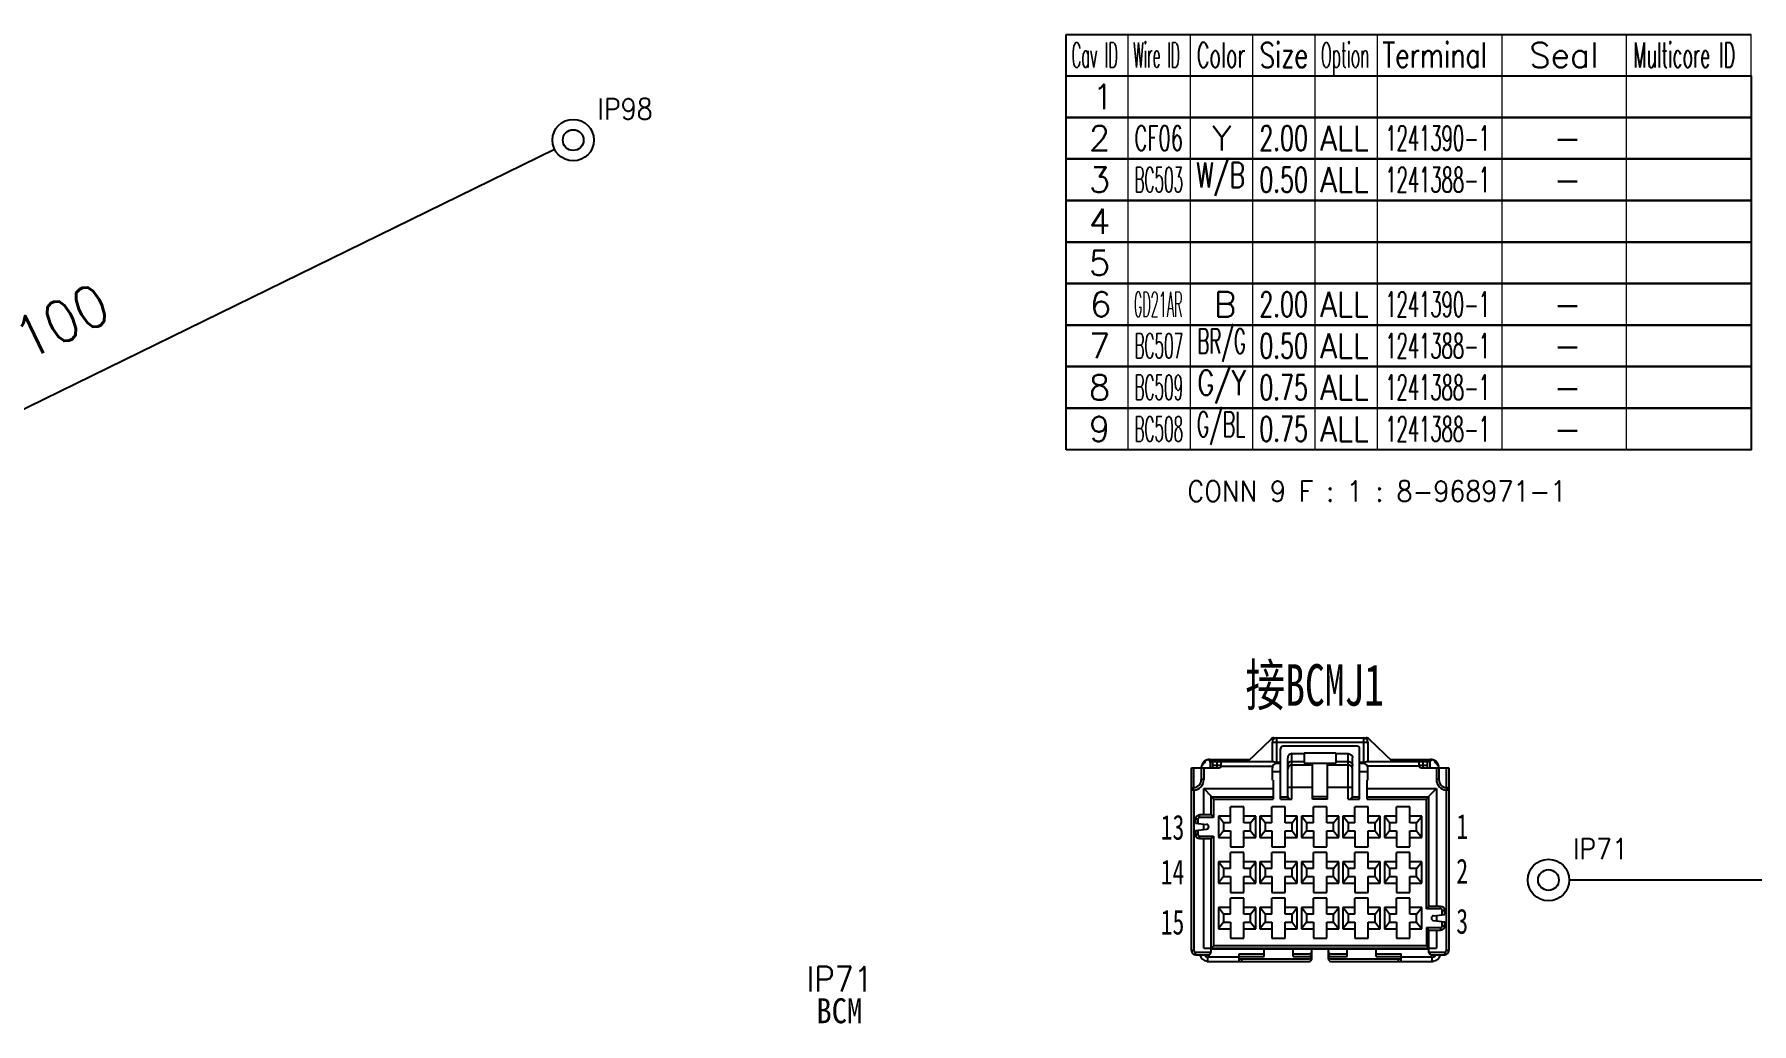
# Model space of a CAD drawing. Header units: inches. Extents: x 47316 to 59086, y 3141 to 11743.
# Drawn here: x 51685.7 to 51892.4, y 8736.6 to 8855.7 of the extents above; entities that cross this region are included whole.
import ezdxf

# ---------------------------------------------------------------- set-up
doc = ezdxf.new("R2010")
doc.units = ezdxf.units.IN
doc.header["$MEASUREMENT"] = 0
doc.layers.add('___SHELL', color=7, linetype='Continuous')
doc.styles.add('MtX_FangSong_GB2312', font='')
doc.styles.get("Standard").update_dxf_attribs({"font": ''})
doc.styles.get('MtX_FangSong_GB2312').set_extended_font_data('FangSong_GB2312')
doc.styles.get('Standard').set_extended_font_data('SimSun')
doc.linetypes.add('_VH_OTCON', pattern='A,0.0001,[7,VeSys.shx,S=0.1,R=0,X=0,Y=0],-0.4,[7,VeSys.shx,S=0.1,R=0,X=0,Y=0],-0.4,["X",Standard,S=1,R=0,X=-0.5,Y=-0.5],-0.0001,[7,VeSys.shx,S=0.1,R=0,X=0,Y=0],-0.4', length=1.2002)

msp = doc.modelspace()

# ---------------------------------------------------------------- linework, layer by layer
at = {"color": 0, "linetype": 'Continuous', "lineweight": -2}
for p, q in [((51809.88, 8855.74), (51892.38, 8855.74)), ((51809.88, 8850.74), (51809.88, 8855.74)), ((51809.88, 8850.74), (51892.38, 8850.74))]:
    msp.add_line(p, q, dxfattribs=at)
at = {"color": 7, "linetype": 'Continuous', "lineweight": 15}
for p, q in [((51817.38, 8850.74), (51817.38, 8855.74)), ((51824.88, 8850.74), (51824.88, 8855.74)), ((51832.38, 8850.74), (51832.38, 8855.74)), ((51839.88, 8850.74), (51839.88, 8855.74)), ((51847.38, 8850.74), (51847.38, 8855.74)), ((51862.38, 8850.74), (51862.38, 8855.74)), ((51877.38, 8850.74), (51877.38, 8855.74)), ((51892.38, 8850.74), (51892.38, 8855.74))]:
    msp.add_line(p, q, dxfattribs=at)
at = {"color": 102, "linetype": 'Continuous', "lineweight": 15}
for p, q in [((51817.38, 8845.74), (51817.38, 8850.74)), ((51824.88, 8845.74), (51824.88, 8850.74)), ((51832.38, 8845.74), (51832.38, 8850.74)), ((51839.88, 8845.74), (51839.88, 8850.74)), ((51847.38, 8845.74), (51847.38, 8850.74)), ((51862.38, 8845.74), (51862.38, 8850.74)), ((51877.38, 8845.74), (51877.38, 8850.74)), ((51817.38, 8840.74), (51817.38, 8845.74)), ((51824.88, 8840.74), (51824.88, 8845.74)), ((51832.38, 8840.74), (51832.38, 8845.74)), ((51839.88, 8840.74), (51839.88, 8845.74)), ((51847.38, 8840.74), (51847.38, 8845.74)), ((51862.38, 8840.74), (51862.38, 8845.74)), ((51877.38, 8840.74), (51877.38, 8845.74)), ((51817.38, 8835.74), (51817.38, 8840.74)), ((51824.88, 8835.74), (51824.88, 8840.74)), ((51832.38, 8835.74), (51832.38, 8840.74)), ((51839.88, 8835.74), (51839.88, 8840.74)), ((51847.38, 8835.74), (51847.38, 8840.74)), ((51862.38, 8835.74), (51862.38, 8840.74)), ((51877.38, 8835.74), (51877.38, 8840.74)), ((51817.38, 8830.74), (51817.38, 8835.74)), ((51824.88, 8830.74), (51824.88, 8835.74)), ((51832.38, 8830.74), (51832.38, 8835.74)), ((51839.88, 8830.74), (51839.88, 8835.74)), ((51847.38, 8830.74), (51847.38, 8835.74)), ((51862.38, 8830.74), (51862.38, 8835.74)), ((51877.38, 8830.74), (51877.38, 8835.74)), ((51817.38, 8825.74), (51817.38, 8830.74)), ((51824.88, 8825.74), (51824.88, 8830.74)), ((51832.38, 8825.74), (51832.38, 8830.74)), ((51839.88, 8825.74), (51839.88, 8830.74)), ((51847.38, 8825.74), (51847.38, 8830.74)), ((51862.38, 8825.74), (51862.38, 8830.74)), ((51877.38, 8825.74), (51877.38, 8830.74)), ((51817.38, 8820.74), (51817.38, 8825.74)), ((51824.88, 8820.74), (51824.88, 8825.74)), ((51832.38, 8820.74), (51832.38, 8825.74)), ((51839.88, 8820.74), (51839.88, 8825.74)), ((51847.38, 8820.74), (51847.38, 8825.74)), ((51862.38, 8820.74), (51862.38, 8825.74)), ((51877.38, 8820.74), (51877.38, 8825.74)), ((51817.38, 8815.74), (51817.38, 8820.74)), ((51824.88, 8815.74), (51824.88, 8820.74)), ((51832.38, 8815.74), (51832.38, 8820.74)), ((51839.88, 8815.74), (51839.88, 8820.74)), ((51847.38, 8815.74), (51847.38, 8820.74)), ((51862.38, 8815.74), (51862.38, 8820.74)), ((51877.38, 8815.74), (51877.38, 8820.74)), ((51817.38, 8810.74), (51817.38, 8815.74)), ((51824.88, 8810.74), (51824.88, 8815.74)), ((51832.38, 8810.74), (51832.38, 8815.74)), ((51839.88, 8810.74), (51839.88, 8815.74)), ((51847.38, 8810.74), (51847.38, 8815.74)), ((51862.38, 8810.74), (51862.38, 8815.74)), ((51877.38, 8810.74), (51877.38, 8815.74)), ((51817.38, 8805.74), (51817.38, 8810.74)), ((51824.88, 8805.74), (51824.88, 8810.74)), ((51832.38, 8805.74), (51832.38, 8810.74)), ((51839.88, 8805.74), (51839.88, 8810.74)), ((51847.38, 8805.74), (51847.38, 8810.74)), ((51862.38, 8805.74), (51862.38, 8810.74)), ((51877.38, 8805.74), (51877.38, 8810.74))]:
    msp.add_line(p, q, dxfattribs=at)
at = {"color": 0, "linetype": '_VH_OTCON', "lineweight": -2, "ltscale": 5}
for p, q in [((51635.02, 8786.49), (51748.29, 8841.91)), ((51919.82, 8753.94), (51870.47, 8753.94))]:
    msp.add_line(p, q, dxfattribs=at)
at = {"color": 0, "linetype": 'Continuous', "lineweight": -2}
for points in [[(51809.88, 8845.74), (51809.88, 8850.74), (51892.38, 8850.74), (51892.38, 8845.74)], [(51809.88, 8840.74), (51809.88, 8845.74), (51892.38, 8845.74), (51892.38, 8840.74)], [(51809.88, 8835.74), (51809.88, 8840.74), (51892.38, 8840.74), (51892.38, 8835.74)], [(51809.88, 8830.74), (51809.88, 8835.74), (51892.38, 8835.74), (51892.38, 8830.74)], [(51809.88, 8825.74), (51809.88, 8830.74), (51892.38, 8830.74), (51892.38, 8825.74)], [(51809.88, 8820.74), (51809.88, 8825.74), (51892.38, 8825.74), (51892.38, 8820.74)], [(51809.88, 8815.74), (51809.88, 8820.74), (51892.38, 8820.74), (51892.38, 8815.74)], [(51809.88, 8810.74), (51809.88, 8815.74), (51892.38, 8815.74), (51892.38, 8810.74)], [(51809.88, 8805.74), (51809.88, 8810.74), (51892.38, 8810.74), (51892.38, 8805.74)]]:
    msp.add_lwpolyline(points, close=True, dxfattribs=at)
for centre, radius in [((51750.54, 8843.01), 2.5), ((51750.54, 8843.01), 1.25), ((51867.97, 8753.94), 2.5), ((51867.97, 8753.94), 1.25)]:
    msp.add_circle(centre, radius, dxfattribs=at)
at = {"layer": '___SHELL', "color": 0, "lineweight": -2}
for p, q in [((51834.57, 8770.9), (51831.72, 8768.15)), ((51834.72, 8768.15), (51834.72, 8770.55)), ((51834.72, 8770.55), (51846.22, 8770.55)), ((51834.91, 8771.05), (51846.02, 8771.05)), ((51835.22, 8771.05), (51835.22, 8768.14)), ((51835.72, 8763.66), (51835.72, 8769.75)), ((51844.92, 8770.05), (51836.02, 8770.05)), ((51838.57, 8769.25), (51838.57, 8768)), ((51838.57, 8769.25), (51842.37, 8769.25)), ((51842.37, 8769.25), (51842.37, 8768)), ((51845.22, 8763.66), (51845.22, 8769.75)), ((51845.72, 8768.14), (51845.72, 8771.05)), ((51846.22, 8770.55), (51846.22, 8768.15)), ((51849.22, 8768.15), (51846.36, 8770.9)), ((51824.97, 8745.45), (51824.97, 8767.45)), ((51824.97, 8767.45), (51826.16, 8767.45)), ((51825.27, 8765.05), (51825.27, 8767.45)), ((51826.57, 8768.05), (51826.16, 8767.6)), ((51826.16, 8767.6), (51826.16, 8767.45)), ((51826.17, 8767.45), (51826.17, 8766.05)), ((51826.17, 8767.45), (51828.27, 8767.45)), ((51826.47, 8767.45), (51826.47, 8766.05)), ((51827.17, 8768.45), (51832.03, 8768.45)), ((51834.92, 8768.15), (51827.27, 8768.15)), ((51827.27, 8767.45), (51827.27, 8768.05)), ((51827.55, 8767.45), (51827.55, 8768.15)), ((51827.55, 8767.75), (51828.57, 8767.75)), ((51827.57, 8768.15), (51827.57, 8768.45)), ((51828.07, 8767.45), (51828.07, 8768.15)), ((51828.55, 8767.65), (51834.76, 8767.65)), ((51828.57, 8767.75), (51828.57, 8768.15)), ((51834.72, 8765.95), (51834.72, 8767.45)), ((51835.22, 8768.14), (51835.72, 8768.14)), ((51835.72, 8767.95), (51835.22, 8767.95)), ((51836.57, 8763.95), (51836.57, 8768.65)), ((51837.07, 8763.66), (51837.07, 8769.15)), ((51837.07, 8769.15), (51838.57, 8769.15)), ((51837.07, 8768.22), (51838.57, 8768.22)), ((51837.07, 8767.8), (51839.57, 8767.8)), ((51838.57, 8768), (51842.37, 8768)), ((51839.57, 8763.66), (51839.57, 8767.95)), ((51841.37, 8767.95), (51839.57, 8767.95)), ((51841.37, 8763.66), (51841.37, 8767.95)), ((51841.37, 8767.8), (51843.87, 8767.8)), ((51842.37, 8769.15), (51843.87, 8769.15)), ((51842.37, 8768.22), (51843.87, 8768.22)), ((51843.87, 8763.66), (51843.87, 8769.15)), ((51844.37, 8763.95), (51844.37, 8768.65)), ((51845.22, 8768.14), (51845.72, 8768.14)), ((51845.72, 8767.95), (51845.22, 8767.95)), ((51853.67, 8768.15), (51846.02, 8768.15)), ((51852.38, 8767.65), (51846.17, 8767.65)), ((51846.22, 8765.95), (51846.22, 8767.45)), ((51848.91, 8768.45), (51853.77, 8768.45)), ((51852.37, 8768.15), (51852.37, 8767.75)), ((51852.37, 8767.75), (51853.38, 8767.75)), ((51852.67, 8767.45), (51854.77, 8767.45)), ((51852.87, 8767.45), (51852.87, 8768.15)), ((51853.37, 8768.15), (51853.37, 8768.45)), ((51853.38, 8768.15), (51853.38, 8767.45)), ((51853.67, 8768.05), (51853.67, 8767.45)), ((51854.77, 8767.6), (51854.37, 8768.05)), ((51854.47, 8767.45), (51854.47, 8766.05)), ((51854.77, 8767.45), (51854.77, 8767.6)), ((51854.77, 8767.45), (51855.97, 8767.45)), ((51854.77, 8767.45), (51854.77, 8766.05)), ((51855.67, 8767.45), (51855.67, 8765.05)), ((51855.97, 8767.45), (51855.97, 8745.45)), ((51825.27, 8764.75), (51825.24, 8765.05)), ((51826.47, 8766.05), (51826.17, 8766.05)), ((51835.72, 8766.95), (51834.72, 8766.95)), ((51834.72, 8765.95), (51834.82, 8765.95)), ((51834.82, 8765.95), (51834.82, 8763.66)), ((51836.57, 8765.11), (51839.57, 8765.11)), ((51841.37, 8765.11), (51844.37, 8765.11)), ((51846.22, 8766.95), (51845.22, 8766.95)), ((51846.12, 8763.66), (51846.12, 8765.95)), ((51846.12, 8765.95), (51846.22, 8765.95)), ((51854.77, 8766.05), (51854.47, 8766.05)), ((51855.69, 8765.05), (51855.67, 8764.75)), ((51825.27, 8764.75), (51824.97, 8764.75)), ((51825.27, 8764.75), (51825.27, 8745.45)), ((51826.47, 8761.77), (51826.47, 8764.95)), ((51826.47, 8764.95), (51827.37, 8764.05)), ((51826.47, 8764.95), (51834.82, 8764.95)), ((51827.37, 8761.77), (51827.37, 8764.05)), ((51827.65, 8763.66), (51827.37, 8763.95)), ((51827.37, 8763.95), (51834.82, 8763.95)), ((51827.65, 8763.66), (51827.65, 8761.48)), ((51827.65, 8763.66), (51834.82, 8763.66)), ((51835.72, 8763.95), (51836.57, 8763.95)), ((51835.72, 8763.66), (51837.07, 8763.66)), ((51841.37, 8763.95), (51839.57, 8763.95)), ((51841.37, 8763.66), (51839.57, 8763.66)), ((51843.87, 8763.66), (51845.22, 8763.66)), ((51844.37, 8763.95), (51845.22, 8763.95)), ((51846.12, 8764.95), (51854.47, 8764.95)), ((51846.12, 8763.95), (51853.57, 8763.95)), ((51846.12, 8763.66), (51853.28, 8763.66)), ((51853.57, 8763.95), (51853.28, 8763.66)), ((51853.28, 8750.48), (51853.28, 8763.66)), ((51854.47, 8764.95), (51853.57, 8764.05)), ((51853.57, 8750.77), (51853.57, 8764.05)), ((51854.47, 8764.95), (51854.47, 8750.77)), ((51855.97, 8764.75), (51855.67, 8764.75)), ((51855.67, 8764.75), (51855.67, 8745.45)), ((51825.47, 8761.27), (51825.47, 8760.8)), ((51825.75, 8761.27), (51825.47, 8761.27)), ((51825.75, 8761.27), (51825.75, 8760.76)), ((51825.97, 8761.48), (51825.97, 8761.77)), ((51827.37, 8761.77), (51825.97, 8761.77)), ((51827.65, 8761.48), (51825.97, 8761.48)), ((51827.65, 8761.48), (51827.37, 8761.77)), ((51828.22, 8761.62), (51828.22, 8759.07)), ((51828.84, 8760.82), (51828.22, 8761.62)), ((51829.67, 8761.62), (51828.22, 8761.62)), ((51829.67, 8760.82), (51829.67, 8762.75)), ((51831.27, 8762.75), (51829.67, 8762.75)), ((51831.27, 8760.82), (51831.27, 8762.75)), ((51832.72, 8761.62), (51831.27, 8761.62)), ((51832.09, 8760.82), (51832.72, 8761.62)), ((51832.72, 8759.07), (51832.72, 8761.62)), ((51833.22, 8761.62), (51833.22, 8759.07)), ((51833.84, 8760.82), (51833.22, 8761.62)), ((51834.67, 8761.62), (51833.22, 8761.62)), ((51834.67, 8760.82), (51834.67, 8762.75)), ((51836.27, 8762.75), (51834.67, 8762.75)), ((51836.27, 8760.82), (51836.27, 8762.75)), ((51837.72, 8761.62), (51836.27, 8761.62)), ((51837.09, 8760.82), (51837.72, 8761.62)), ((51837.72, 8759.07), (51837.72, 8761.62)), ((51838.22, 8761.62), (51838.22, 8759.07)), ((51838.84, 8760.82), (51838.22, 8761.62)), ((51839.67, 8761.62), (51838.22, 8761.62)), ((51839.67, 8760.82), (51839.67, 8762.75)), ((51841.27, 8762.75), (51839.67, 8762.75)), ((51841.27, 8760.82), (51841.27, 8762.75)), ((51842.72, 8761.62), (51841.27, 8761.62)), ((51842.09, 8760.82), (51842.72, 8761.62)), ((51842.72, 8759.07), (51842.72, 8761.62)), ((51843.22, 8761.62), (51843.22, 8759.07)), ((51844.67, 8761.62), (51843.22, 8761.62)), ((51843.84, 8760.82), (51843.22, 8761.62)), ((51844.67, 8760.82), (51844.67, 8762.75)), ((51846.27, 8762.75), (51844.67, 8762.75)), ((51846.27, 8760.82), (51846.27, 8762.75)), ((51847.72, 8761.62), (51846.27, 8761.62)), ((51847.09, 8760.82), (51847.72, 8761.62)), ((51847.72, 8759.07), (51847.72, 8761.62)), ((51849.67, 8761.62), (51848.22, 8761.62)), ((51848.22, 8761.62), (51848.22, 8759.07)), ((51848.84, 8760.82), (51848.22, 8761.62)), ((51851.27, 8762.75), (51849.67, 8762.75)), ((51849.67, 8760.82), (51849.67, 8762.75)), ((51851.27, 8760.82), (51851.27, 8762.75)), ((51852.72, 8761.62), (51851.27, 8761.62)), ((51852.09, 8760.82), (51852.72, 8761.62)), ((51852.72, 8759.07), (51852.72, 8761.62)), ((51825.47, 8760.8), (51826.8, 8760.64)), ((51825.47, 8759.9), (51826.8, 8760.05)), ((51825.47, 8759.9), (51825.47, 8759.42)), ((51825.75, 8759.42), (51825.47, 8759.42)), ((51825.75, 8759.93), (51825.75, 8759.42)), ((51825.97, 8759.21), (51825.97, 8758.92)), ((51825.97, 8759.21), (51827.65, 8759.21)), ((51825.97, 8758.92), (51827.37, 8758.92)), ((51826.47, 8760.01), (51826.47, 8760.68)), ((51826.47, 8745.75), (51826.47, 8758.92)), ((51827.37, 8758.92), (51827.65, 8759.21)), ((51827.37, 8745.26), (51827.37, 8758.92)), ((51827.65, 8759.21), (51827.65, 8746.03)), ((51828.84, 8759.87), (51828.22, 8759.07)), ((51828.22, 8759.07), (51829.67, 8759.07)), ((51828.84, 8760.82), (51828.84, 8759.87)), ((51829.67, 8760.82), (51828.84, 8760.82)), ((51828.84, 8759.87), (51829.67, 8759.87)), ((51829.67, 8759.87), (51829.67, 8757.95)), ((51832.09, 8760.82), (51831.27, 8760.82)), ((51831.27, 8757.95), (51831.27, 8759.87)), ((51831.27, 8759.87), (51832.09, 8759.87)), ((51831.27, 8759.07), (51832.72, 8759.07)), ((51832.09, 8759.87), (51832.09, 8760.82)), ((51832.09, 8759.87), (51832.72, 8759.07)), ((51833.84, 8759.87), (51833.22, 8759.07)), ((51833.22, 8759.07), (51834.67, 8759.07)), ((51833.84, 8760.82), (51833.84, 8759.87)), ((51834.67, 8760.82), (51833.84, 8760.82)), ((51833.84, 8759.87), (51834.67, 8759.87)), ((51834.67, 8759.87), (51834.67, 8757.95)), ((51837.09, 8760.82), (51836.27, 8760.82)), ((51836.27, 8757.95), (51836.27, 8759.87)), ((51836.27, 8759.87), (51837.09, 8759.87)), ((51836.27, 8759.07), (51837.72, 8759.07)), ((51837.09, 8759.87), (51837.09, 8760.82)), ((51837.09, 8759.87), (51837.72, 8759.07)), ((51838.84, 8759.87), (51838.22, 8759.07)), ((51838.22, 8759.07), (51839.67, 8759.07)), ((51838.84, 8760.82), (51838.84, 8759.87)), ((51839.67, 8760.82), (51838.84, 8760.82)), ((51838.84, 8759.87), (51839.67, 8759.87)), ((51839.67, 8759.87), (51839.67, 8757.95)), ((51842.09, 8760.82), (51841.27, 8760.82)), ((51841.27, 8757.95), (51841.27, 8759.87)), ((51841.27, 8759.87), (51842.09, 8759.87)), ((51841.27, 8759.07), (51842.72, 8759.07)), ((51842.09, 8759.87), (51842.09, 8760.82)), ((51842.09, 8759.87), (51842.72, 8759.07)), ((51843.84, 8759.87), (51843.22, 8759.07)), ((51843.22, 8759.07), (51844.67, 8759.07)), ((51843.84, 8760.82), (51843.84, 8759.87)), ((51844.67, 8760.82), (51843.84, 8760.82)), ((51843.84, 8759.87), (51844.67, 8759.87)), ((51844.67, 8759.87), (51844.67, 8757.95)), ((51847.09, 8760.82), (51846.27, 8760.82)), ((51846.27, 8759.87), (51847.09, 8759.87)), ((51846.27, 8757.95), (51846.27, 8759.87)), ((51846.27, 8759.07), (51847.72, 8759.07)), ((51847.09, 8759.87), (51847.09, 8760.82)), ((51847.09, 8759.87), (51847.72, 8759.07)), ((51848.84, 8759.87), (51848.22, 8759.07)), ((51848.22, 8759.07), (51849.67, 8759.07)), ((51849.67, 8760.82), (51848.84, 8760.82)), ((51848.84, 8760.82), (51848.84, 8759.87)), ((51848.84, 8759.87), (51849.67, 8759.87)), ((51849.67, 8759.87), (51849.67, 8757.95)), ((51852.09, 8760.82), (51851.27, 8760.82)), ((51851.27, 8759.87), (51852.09, 8759.87)), ((51851.27, 8757.95), (51851.27, 8759.87)), ((51851.27, 8759.07), (51852.72, 8759.07)), ((51852.09, 8759.87), (51852.09, 8760.82)), ((51852.09, 8759.87), (51852.72, 8759.07)), ((51829.67, 8757.95), (51831.27, 8757.95)), ((51829.67, 8755.32), (51829.67, 8757.25)), ((51831.27, 8757.25), (51829.67, 8757.25)), ((51831.27, 8755.32), (51831.27, 8757.25)), ((51834.67, 8757.95), (51836.27, 8757.95)), ((51834.67, 8755.32), (51834.67, 8757.25)), ((51836.27, 8757.25), (51834.67, 8757.25)), ((51836.27, 8755.32), (51836.27, 8757.25)), ((51839.67, 8757.95), (51841.27, 8757.95)), ((51839.67, 8755.32), (51839.67, 8757.25)), ((51841.27, 8757.25), (51839.67, 8757.25)), ((51841.27, 8755.32), (51841.27, 8757.25)), ((51844.67, 8757.95), (51846.27, 8757.95)), ((51846.27, 8757.25), (51844.67, 8757.25)), ((51844.67, 8755.32), (51844.67, 8757.25)), ((51846.27, 8755.32), (51846.27, 8757.25)), ((51849.67, 8757.95), (51851.27, 8757.95)), ((51851.27, 8757.25), (51849.67, 8757.25)), ((51849.67, 8755.32), (51849.67, 8757.25)), ((51851.27, 8755.32), (51851.27, 8757.25)), ((51828.22, 8756.12), (51828.22, 8753.57)), ((51828.84, 8755.32), (51828.22, 8756.12)), ((51829.67, 8756.12), (51828.22, 8756.12)), ((51828.84, 8755.32), (51828.84, 8754.37)), ((51829.67, 8755.32), (51828.84, 8755.32)), ((51832.72, 8756.12), (51831.27, 8756.12)), ((51832.09, 8755.32), (51831.27, 8755.32)), ((51832.09, 8755.32), (51832.72, 8756.12)), ((51832.09, 8754.37), (51832.09, 8755.32)), ((51832.72, 8753.57), (51832.72, 8756.12)), ((51833.22, 8756.12), (51833.22, 8753.57)), ((51833.84, 8755.32), (51833.22, 8756.12)), ((51834.67, 8756.12), (51833.22, 8756.12)), ((51833.84, 8755.32), (51833.84, 8754.37)), ((51834.67, 8755.32), (51833.84, 8755.32)), ((51837.72, 8756.12), (51836.27, 8756.12)), ((51837.09, 8755.32), (51836.27, 8755.32)), ((51837.09, 8755.32), (51837.72, 8756.12)), ((51837.09, 8754.37), (51837.09, 8755.32)), ((51837.72, 8753.57), (51837.72, 8756.12)), ((51838.84, 8755.32), (51838.22, 8756.12)), ((51838.22, 8756.12), (51838.22, 8753.57)), ((51839.67, 8756.12), (51838.22, 8756.12)), ((51838.84, 8755.32), (51838.84, 8754.37)), ((51839.67, 8755.32), (51838.84, 8755.32)), ((51842.72, 8756.12), (51841.27, 8756.12)), ((51842.09, 8755.32), (51841.27, 8755.32)), ((51842.09, 8755.32), (51842.72, 8756.12)), ((51842.09, 8754.37), (51842.09, 8755.32)), ((51842.72, 8753.57), (51842.72, 8756.12)), ((51844.67, 8756.12), (51843.22, 8756.12)), ((51843.84, 8755.32), (51843.22, 8756.12)), ((51843.22, 8756.12), (51843.22, 8753.57)), ((51844.67, 8755.32), (51843.84, 8755.32)), ((51843.84, 8755.32), (51843.84, 8754.37)), ((51847.72, 8756.12), (51846.27, 8756.12)), ((51847.09, 8755.32), (51846.27, 8755.32)), ((51847.09, 8755.32), (51847.72, 8756.12)), ((51847.09, 8754.37), (51847.09, 8755.32)), ((51847.72, 8753.57), (51847.72, 8756.12)), ((51849.67, 8756.12), (51848.22, 8756.12)), ((51848.84, 8755.32), (51848.22, 8756.12)), ((51848.22, 8756.12), (51848.22, 8753.57)), ((51849.67, 8755.32), (51848.84, 8755.32)), ((51848.84, 8755.32), (51848.84, 8754.37)), ((51852.72, 8756.12), (51851.27, 8756.12)), ((51852.09, 8755.32), (51851.27, 8755.32)), ((51852.09, 8755.32), (51852.72, 8756.12)), ((51852.09, 8754.37), (51852.09, 8755.32)), ((51852.72, 8753.57), (51852.72, 8756.12)), ((51828.84, 8754.37), (51828.22, 8753.57)), ((51828.22, 8753.57), (51829.67, 8753.57)), ((51828.84, 8754.37), (51829.67, 8754.37)), ((51829.67, 8754.37), (51829.67, 8752.45)), ((51831.27, 8752.45), (51831.27, 8754.37)), ((51831.27, 8754.37), (51832.09, 8754.37)), ((51831.27, 8753.57), (51832.72, 8753.57)), ((51832.09, 8754.37), (51832.72, 8753.57)), ((51833.84, 8754.37), (51833.22, 8753.57)), ((51833.22, 8753.57), (51834.67, 8753.57)), ((51833.84, 8754.37), (51834.67, 8754.37)), ((51834.67, 8754.37), (51834.67, 8752.45)), ((51836.27, 8752.45), (51836.27, 8754.37)), ((51836.27, 8754.37), (51837.09, 8754.37)), ((51836.27, 8753.57), (51837.72, 8753.57)), ((51837.09, 8754.37), (51837.72, 8753.57)), ((51838.84, 8754.37), (51838.22, 8753.57)), ((51838.22, 8753.57), (51839.67, 8753.57)), ((51838.84, 8754.37), (51839.67, 8754.37)), ((51839.67, 8754.37), (51839.67, 8752.45)), ((51841.27, 8754.37), (51842.09, 8754.37)), ((51841.27, 8752.45), (51841.27, 8754.37)), ((51841.27, 8753.57), (51842.72, 8753.57)), ((51842.09, 8754.37), (51842.72, 8753.57)), ((51843.84, 8754.37), (51843.22, 8753.57)), ((51843.22, 8753.57), (51844.67, 8753.57)), ((51843.84, 8754.37), (51844.67, 8754.37)), ((51844.67, 8754.37), (51844.67, 8752.45)), ((51846.27, 8754.37), (51847.09, 8754.37)), ((51846.27, 8752.45), (51846.27, 8754.37)), ((51846.27, 8753.57), (51847.72, 8753.57)), ((51847.09, 8754.37), (51847.72, 8753.57)), ((51848.84, 8754.37), (51848.22, 8753.57)), ((51848.22, 8753.57), (51849.67, 8753.57)), ((51848.84, 8754.37), (51849.67, 8754.37)), ((51849.67, 8754.37), (51849.67, 8752.45)), ((51851.27, 8754.37), (51852.09, 8754.37)), ((51851.27, 8752.45), (51851.27, 8754.37)), ((51851.27, 8753.57), (51852.72, 8753.57)), ((51852.09, 8754.37), (51852.72, 8753.57)), ((51828.84, 8749.82), (51828.22, 8750.62)), ((51828.22, 8750.62), (51828.22, 8748.07)), ((51829.67, 8750.62), (51828.22, 8750.62)), ((51829.67, 8752.45), (51831.27, 8752.45)), ((51829.67, 8749.82), (51829.67, 8751.75)), ((51831.27, 8751.75), (51829.67, 8751.75)), ((51831.27, 8749.82), (51831.27, 8751.75)), ((51832.72, 8750.62), (51831.27, 8750.62)), ((51832.09, 8749.82), (51832.72, 8750.62)), ((51832.72, 8748.07), (51832.72, 8750.62)), ((51833.84, 8749.82), (51833.22, 8750.62)), ((51833.22, 8750.62), (51833.22, 8748.07)), ((51834.67, 8750.62), (51833.22, 8750.62)), ((51834.67, 8752.45), (51836.27, 8752.45)), ((51834.67, 8749.82), (51834.67, 8751.75)), ((51836.27, 8751.75), (51834.67, 8751.75)), ((51836.27, 8749.82), (51836.27, 8751.75)), ((51837.72, 8750.62), (51836.27, 8750.62)), ((51837.09, 8749.82), (51837.72, 8750.62)), ((51837.72, 8748.07), (51837.72, 8750.62)), ((51839.67, 8750.62), (51838.22, 8750.62)), ((51838.84, 8749.82), (51838.22, 8750.62)), ((51838.22, 8750.62), (51838.22, 8748.07)), ((51839.67, 8752.45), (51841.27, 8752.45)), ((51841.27, 8751.75), (51839.67, 8751.75)), ((51839.67, 8749.82), (51839.67, 8751.75)), ((51841.27, 8749.82), (51841.27, 8751.75)), ((51842.72, 8750.62), (51841.27, 8750.62)), ((51842.09, 8749.82), (51842.72, 8750.62)), ((51842.72, 8748.07), (51842.72, 8750.62)), ((51844.67, 8750.62), (51843.22, 8750.62)), ((51843.84, 8749.82), (51843.22, 8750.62)), ((51843.22, 8750.62), (51843.22, 8748.07)), ((51844.67, 8752.45), (51846.27, 8752.45)), ((51846.27, 8751.75), (51844.67, 8751.75)), ((51844.67, 8749.82), (51844.67, 8751.75)), ((51846.27, 8749.82), (51846.27, 8751.75)), ((51847.72, 8750.62), (51846.27, 8750.62)), ((51847.09, 8749.82), (51847.72, 8750.62)), ((51847.72, 8748.07), (51847.72, 8750.62)), ((51849.67, 8750.62), (51848.22, 8750.62)), ((51848.84, 8749.82), (51848.22, 8750.62)), ((51848.22, 8750.62), (51848.22, 8748.07)), ((51849.67, 8752.45), (51851.27, 8752.45)), ((51851.27, 8751.75), (51849.67, 8751.75)), ((51849.67, 8749.82), (51849.67, 8751.75)), ((51851.27, 8749.82), (51851.27, 8751.75)), ((51852.72, 8750.62), (51851.27, 8750.62)), ((51852.09, 8749.82), (51852.72, 8750.62)), ((51852.72, 8748.07), (51852.72, 8750.62)), ((51853.28, 8750.48), (51853.57, 8750.77)), ((51854.97, 8750.77), (51853.57, 8750.77)), ((51854.97, 8750.48), (51854.97, 8750.77)), ((51828.84, 8748.87), (51828.22, 8748.07)), ((51828.84, 8749.82), (51828.84, 8748.87)), ((51829.67, 8749.82), (51828.84, 8749.82)), ((51828.84, 8748.87), (51829.67, 8748.87)), ((51829.67, 8748.87), (51829.67, 8746.95)), ((51832.09, 8749.82), (51831.27, 8749.82)), ((51831.27, 8746.95), (51831.27, 8748.87)), ((51831.27, 8748.87), (51832.09, 8748.87)), ((51832.09, 8748.87), (51832.09, 8749.82)), ((51832.09, 8748.87), (51832.72, 8748.07)), ((51833.84, 8748.87), (51833.22, 8748.07)), ((51834.67, 8749.82), (51833.84, 8749.82)), ((51833.84, 8749.82), (51833.84, 8748.87)), ((51833.84, 8748.87), (51834.67, 8748.87)), ((51834.67, 8748.87), (51834.67, 8746.95)), ((51837.09, 8749.82), (51836.27, 8749.82)), ((51836.27, 8748.87), (51837.09, 8748.87)), ((51836.27, 8746.95), (51836.27, 8748.87)), ((51837.09, 8748.87), (51837.09, 8749.82)), ((51837.09, 8748.87), (51837.72, 8748.07)), ((51838.84, 8748.87), (51838.22, 8748.07)), ((51839.67, 8749.82), (51838.84, 8749.82)), ((51838.84, 8749.82), (51838.84, 8748.87)), ((51838.84, 8748.87), (51839.67, 8748.87)), ((51839.67, 8748.87), (51839.67, 8746.95)), ((51842.09, 8749.82), (51841.27, 8749.82)), ((51841.27, 8748.87), (51842.09, 8748.87)), ((51841.27, 8746.95), (51841.27, 8748.87)), ((51842.09, 8748.87), (51842.09, 8749.82)), ((51842.09, 8748.87), (51842.72, 8748.07)), ((51843.84, 8748.87), (51843.22, 8748.07)), ((51844.67, 8749.82), (51843.84, 8749.82)), ((51843.84, 8749.82), (51843.84, 8748.87)), ((51843.84, 8748.87), (51844.67, 8748.87)), ((51844.67, 8748.87), (51844.67, 8746.95)), ((51847.09, 8749.82), (51846.27, 8749.82)), ((51846.27, 8748.87), (51847.09, 8748.87)), ((51846.27, 8746.95), (51846.27, 8748.87)), ((51847.09, 8748.87), (51847.09, 8749.82)), ((51847.09, 8748.87), (51847.72, 8748.07)), ((51848.84, 8748.87), (51848.22, 8748.07)), ((51849.67, 8749.82), (51848.84, 8749.82)), ((51848.84, 8749.82), (51848.84, 8748.87)), ((51848.84, 8748.87), (51849.67, 8748.87)), ((51849.67, 8748.87), (51849.67, 8746.95)), ((51852.09, 8749.82), (51851.27, 8749.82)), ((51851.27, 8748.87), (51852.09, 8748.87)), ((51851.27, 8746.95), (51851.27, 8748.87)), ((51852.09, 8748.87), (51852.09, 8749.82)), ((51852.09, 8748.87), (51852.72, 8748.07)), ((51854.97, 8750.48), (51853.28, 8750.48)), ((51854.13, 8749.64), (51855.47, 8749.8)), ((51854.13, 8749.05), (51855.47, 8748.9)), ((51854.47, 8749.68), (51854.47, 8749.01)), ((51855.18, 8750.27), (51855.47, 8750.27)), ((51855.18, 8749.76), (51855.18, 8750.27)), ((51855.18, 8748.42), (51855.18, 8748.93)), ((51855.47, 8749.8), (51855.47, 8750.27)), ((51855.47, 8748.42), (51855.47, 8748.9)), ((51828.22, 8748.07), (51829.67, 8748.07)), ((51829.67, 8746.95), (51831.27, 8746.95)), ((51831.27, 8748.07), (51832.72, 8748.07)), ((51833.22, 8748.07), (51834.67, 8748.07)), ((51834.67, 8746.95), (51836.27, 8746.95)), ((51836.27, 8748.07), (51837.72, 8748.07)), ((51838.22, 8748.07), (51839.67, 8748.07)), ((51839.67, 8746.95), (51841.27, 8746.95)), ((51841.27, 8748.07), (51842.72, 8748.07)), ((51843.22, 8748.07), (51844.67, 8748.07)), ((51844.67, 8746.95), (51846.27, 8746.95)), ((51846.27, 8748.07), (51847.72, 8748.07)), ((51848.22, 8748.07), (51849.67, 8748.07)), ((51849.67, 8746.95), (51851.27, 8746.95)), ((51851.27, 8748.07), (51852.72, 8748.07)), ((51853.28, 8748.21), (51854.97, 8748.21)), ((51853.57, 8747.92), (51853.28, 8748.21)), ((51853.28, 8748.21), (51853.28, 8746.03)), ((51853.57, 8747.92), (51854.97, 8747.92)), ((51853.57, 8745.26), (51853.57, 8747.92)), ((51854.47, 8747.92), (51854.47, 8745.75)), ((51854.97, 8748.21), (51854.97, 8747.92)), ((51855.18, 8748.42), (51855.47, 8748.42)), ((51825.27, 8745.45), (51824.97, 8745.45)), ((51825.47, 8744.95), (51825.47, 8745.25)), ((51825.47, 8745.25), (51827.36, 8745.25)), ((51825.47, 8744.95), (51827.19, 8744.95)), ((51826.47, 8745.75), (51854.47, 8745.75)), ((51830.72, 8744.67), (51826.96, 8744.67)), ((51827.19, 8744.95), (51827.37, 8745.26)), ((51827.65, 8746.03), (51827.37, 8745.75)), ((51827.47, 8745.65), (51827.47, 8745.75)), ((51827.47, 8745.65), (51853.47, 8745.65)), ((51853.28, 8746.03), (51827.65, 8746.03)), ((51827.97, 8745.65), (51827.97, 8745.75)), ((51830.72, 8745.05), (51833.72, 8745.05)), ((51830.72, 8744.15), (51830.72, 8745.05)), ((51830.72, 8744.75), (51833.72, 8744.75)), ((51830.72, 8744.45), (51839.17, 8744.45)), ((51831.02, 8744.45), (51831.02, 8744.15)), ((51832.72, 8745.75), (51832.72, 8745.65)), ((51833.72, 8744.75), (51833.72, 8745.65)), ((51837.22, 8744.75), (51837.22, 8745.65)), ((51837.22, 8745.05), (51839.17, 8745.05)), ((51837.22, 8744.75), (51839.17, 8744.75)), ((51839.47, 8744.45), (51839.47, 8745.65)), ((51841.47, 8744.45), (51841.47, 8745.65)), ((51841.77, 8745.05), (51843.72, 8745.05)), ((51841.77, 8744.75), (51843.72, 8744.75)), ((51841.77, 8744.45), (51850.22, 8744.45)), ((51843.72, 8744.75), (51843.72, 8745.65)), ((51847.22, 8744.75), (51847.22, 8745.65)), ((51847.22, 8745.05), (51850.22, 8745.05)), ((51847.22, 8744.75), (51850.22, 8744.75)), ((51848.22, 8745.75), (51848.22, 8745.65)), ((51849.92, 8744.15), (51849.92, 8744.45)), ((51850.22, 8744.15), (51850.22, 8745.05)), ((51853.97, 8744.67), (51850.22, 8744.67)), ((51852.97, 8745.65), (51852.97, 8745.75)), ((51853.28, 8746.03), (51853.57, 8745.75)), ((51853.47, 8745.75), (51853.47, 8745.65)), ((51853.75, 8744.95), (51853.57, 8745.26)), ((51853.57, 8745.25), (51855.47, 8745.25)), ((51853.75, 8744.95), (51855.47, 8744.95)), ((51855.47, 8745.25), (51855.47, 8744.95)), ((51855.97, 8745.45), (51855.67, 8745.45)), ((51826.87, 8744.15), (51839.17, 8744.15)), ((51841.77, 8744.15), (51854.07, 8744.15))]:
    msp.add_line(p, q, dxfattribs=at)
for centre, radius, start, end in [((51834.91, 8770.55), 0.5, 90, 134.0569), ((51835.22, 8770.55), 0.5, 90, 180), ((51836.02, 8769.75), 0.3, 90, 180), ((51844.92, 8769.75), 0.3, 0, 90), ((51845.72, 8770.55), 0.5, 0, 90), ((51846.02, 8770.55), 0.5, 45.9431, 90), ((51827.17, 8767.45), 1, 115.062, 169.3939), ((51826.92, 8768.05), 0.35, 0, 180), ((51827.17, 8767.45), 1, 90, 110.0949), ((51828.27, 8767.75), 0.3, 270, 0), ((51835.22, 8767.45), 0.5, 90, 180), ((51837.07, 8767.3), 0.5, 89.974, 179.9676), ((51843.87, 8767.3), 0.5, 0.0324, 90.026), ((51845.72, 8767.45), 0.5, 0, 90), ((51852.67, 8767.75), 0.3, 180, 270), ((51854.02, 8768.05), 0.35, 0, 180), ((51853.77, 8767.45), 1, 69.9051, 90), ((51853.77, 8767.45), 1, 10.6061, 64.938), ((51825.27, 8764.75), 0.3, 94.4117, 180), ((51825.17, 8766.05), 1, 274.4117, 0), ((51825.17, 8766.05), 1.3, 274.4117, 0), ((51855.77, 8766.05), 1.3, 180, 265.5883), ((51855.77, 8766.05), 1, 180, 265.5883), ((51855.67, 8764.75), 0.3, 0, 85.5883), ((51825.97, 8761.27), 0.5, 90, 180), ((51825.97, 8761.27), 0.211, 90, 180), ((51825.97, 8759.42), 0.5, 180, 270), ((51825.97, 8759.42), 0.211, 180, 270), ((51826.77, 8760.35), 0.3, 276.4976, 83.5024), ((51854.97, 8750.27), 0.5, 0, 90), ((51854.17, 8749.35), 0.3, 96.4976, 263.5024), ((51854.97, 8750.27), 0.211, 0, 90), ((51854.97, 8748.42), 0.5, 270, 0), ((51854.97, 8748.42), 0.211, 270, 0), ((51825.47, 8745.45), 0.5, 180, 270), ((51825.47, 8745.45), 0.2, 180, 270), ((51826.96, 8745.15), 1, 191.537, 264.7125), ((51826.96, 8745.15), 0.48, 204.6243, 270), ((51839.17, 8745.35), 0.3, 270, 0), ((51839.17, 8745.05), 0.3, 270, 0), ((51839.17, 8744.75), 0.3, 270, 0), ((51839.17, 8744.45), 0.3, 270, 0), ((51841.77, 8745.35), 0.3, 180, 270), ((51841.77, 8745.05), 0.3, 180, 270), ((51841.77, 8744.75), 0.3, 180, 270), ((51841.77, 8744.45), 0.3, 180, 270), ((51853.97, 8745.15), 0.48, 270, 335.3757), ((51853.97, 8745.15), 1, 275.2875, 348.463), ((51855.47, 8745.45), 0.5, 270, 0), ((51855.47, 8745.45), 0.2, 270, 0)]:
    msp.add_arc(centre, radius, start, end, dxfattribs=at)
for centre, start_param, end_param in [((51837.07, 8763.95), -3.141593, -1.570796), ((51843.87, 8763.95), -1.570796, 0)]:
    msp.add_ellipse(centre, major_axis=(0.5, 0), ratio=0.57735, start_param=start_param, end_param=end_param, dxfattribs=at)
for points, knots in [([(51834.92, 8768.15), (51834.96, 8768.15), (51835.06, 8768.14), (51835.16, 8768.14), (51835.22, 8768.14)], [0, 0, 0, 0, 0.472972, 1, 1, 1, 1]), ([(51837.07, 8769.15), (51837, 8769.15), (51836.87, 8769.12), (51836.7, 8769.01), (51836.59, 8768.84), (51836.57, 8768.71), (51836.57, 8768.65)], [0, 0, 0, 0, 0.250411, 0.500533, 0.750346, 1, 1, 1, 1]), ([(51837.07, 8768.22), (51837, 8768.22), (51836.87, 8768.19), (51836.7, 8768.08), (51836.59, 8767.91), (51836.57, 8767.78), (51836.57, 8767.72)], [0, 0, 0, 0, 0.250891, 0.501214, 0.750827, 1, 1, 1, 1]), ([(51843.87, 8769.15), (51843.93, 8769.15), (51844.06, 8769.12), (51844.23, 8769.01), (51844.34, 8768.84), (51844.37, 8768.71), (51844.37, 8768.65)], [0, 0, 0, 0, 0.250411, 0.500533, 0.750346, 1, 1, 1, 1]), ([(51843.87, 8768.22), (51843.93, 8768.22), (51844.06, 8768.19), (51844.23, 8768.08), (51844.34, 8767.91), (51844.37, 8767.78), (51844.37, 8767.72)], [0, 0, 0, 0, 0.250891, 0.501214, 0.750827, 1, 1, 1, 1]), ([(51845.72, 8768.14), (51845.77, 8768.14), (51845.87, 8768.14), (51845.97, 8768.15), (51846.02, 8768.15)], [0, 0, 0, 0, 0.527028, 1, 1, 1, 1]), ([(51826.87, 8744.15), (51826.88, 8744.15), (51826.9, 8744.15), (51826.93, 8744.15), (51826.95, 8744.15), (51826.97, 8744.16), (51826.96, 8744.17), (51826.96, 8744.19), (51826.96, 8744.2), (51826.96, 8744.22), (51826.96, 8744.25), (51826.96, 8744.29), (51826.96, 8744.32), (51826.96, 8744.37), (51826.96, 8744.41), (51826.96, 8744.48), (51826.96, 8744.56), (51826.96, 8744.63), (51826.96, 8744.67)], [0, 0, 0, 0, 0.073487, 0.105957, 0.132936, 0.16513, 0.190178, 0.206761, 0.225174, 0.266944, 0.316277, 0.372805, 0.435966, 0.505059, 0.579336, 0.658022, 0.82537, 1, 1, 1, 1]), ([(51854.07, 8744.15), (51854.05, 8744.15), (51854.03, 8744.15), (51854, 8744.15), (51853.98, 8744.15), (51853.96, 8744.16), (51853.97, 8744.17), (51853.97, 8744.19), (51853.98, 8744.2), (51853.98, 8744.22), (51853.97, 8744.25), (51853.97, 8744.29), (51853.97, 8744.32), (51853.97, 8744.37), (51853.97, 8744.41), (51853.97, 8744.48), (51853.97, 8744.56), (51853.97, 8744.63), (51853.97, 8744.67)], [0, 0, 0, 0, 0.073555, 0.106045, 0.133026, 0.165169, 0.190213, 0.206796, 0.225205, 0.266969, 0.316297, 0.37282, 0.435978, 0.505069, 0.579344, 0.658028, 0.825373, 1, 1, 1, 1])]:
    msp.add_open_spline(points, degree=3, knots=knots, dxfattribs=at)

# ---------------------------------------------------------------- texts
at = {"color": 0, "lineweight": -2, "style": 'MtX_FangSong_GB2312', "width": 0.7}
msp.add_text('接BCMJ1', height=5, rotation=360, dxfattribs=at).set_placement((51831.49, 8774.92))
at = {"color": 7, "linetype": 'Continuous', "lineweight": 15, "char_height": 3, "attachment_point": 1}
for s, insert, width in [('\\Fromans.shx;\\W0.4292452830;\\T1.0000000000;\\o\\lCav ID', (51810.56, 8854.74), 6.5), ('\\Fromans.shx;\\W0.4026548673;\\T1.0000000000;\\o\\lWire ID', (51817.99, 8854.74), 6.5), ('\\Fromans.shx;\\W0.5687500000;\\T1.0000000000;\\o\\lColor', (51825.62, 8854.74), 6.5), ('\\Fromans.shx;\\W0.7222222222;\\T1.0000000000;\\o\\lSize', (51833.19, 8854.74), 6.5), ('\\Fromans.shx;\\W0.4595959596;\\T1.0000000000;\\o\\lOption', (51840.57, 8854.74), 6.5), ('\\Fromans.shx;\\W0.7480916031;\\T1.0000000000;\\o\\lTerminal', (51847.98, 8854.74), 14), ('\\Fromans.shx;\\W1.0000000000;\\T1.0000000000;\\o\\lSeal', (51865.66, 8854.74), 9.2857), ('\\Fromans.shx;\\W0.5185185185;\\T1.0000000000;\\o\\lMulticore ID', (51878.17, 8854.74), 14), ('\\Fromans.shx;\\W1.0000000000;\\T1.0000000000;\\o\\l1', (51813.05, 8849.74), 2.8571), ('\\Fromans.shx;\\W1.0000000000;\\T1.0000000000;\\o\\l2', (51812.63, 8844.74), 2.8571), ('\\Fromans.shx;\\W1.0000000000;\\T1.0000000000;\\o\\l3', (51812.63, 8839.74), 2.8571), ('\\Fromans.shx;\\W1.0000000000;\\T1.0000000000;\\o\\l4', (51812.63, 8834.74), 2.8571), ('\\Fromans.shx;\\W1.0000000000;\\T1.0000000000;\\o\\l5', (51812.63, 8829.74), 2.8571), ('\\Fromans.shx;\\W1.0000000000;\\T1.0000000000;\\o\\l6', (51812.77, 8824.74), 2.8571), ('\\Fromans.shx;\\W1.0000000000;\\T1.0000000000;\\o\\l7', (51812.63, 8819.74), 2.8571), ('\\Fromans.shx;\\W1.0000000000;\\T1.0000000000;\\o\\l8', (51812.63, 8814.74), 2.8571), ('\\Fromans.shx;\\W1.0000000000;\\T1.0000000000;\\o\\l9', (51812.63, 8809.74), 2.8571)]:
    msp.add_mtext(s, dxfattribs=dict(at, insert=insert, width=width))
at = {"color": 21, "linetype": 'Continuous', "lineweight": 15, "attachment_point": 1}
for s, insert, char_height, width in [('\\Fromans.shx;\\W0.9000000000;\\T1.0000000000;\\o\\lIP98', (51753.46, 8848.01), 2.5, 7.3929), ('\\Fromans.shx;\\W0.5759493671;\\T1.0000000000;\\o\\lCF06', (51818.12, 8844.74), 3, 6.5), ('\\Fromans.shx;\\W0.6500000000;\\T1.0000000000;\\o\\l2.00', (51833.15, 8844.74), 3, 6.5), ('\\Fromans.shx;\\W0.5268817204;\\T1.0000000000;\\o\\l1241390-1', (51848.33, 8844.74), 3, 14), ('\\Fromans.shx;\\W0.4460784314;\\T1.0000000000;\\o\\lBC503', (51818.13, 8839.74), 3, 6.5), ('\\Fromans.shx;\\W0.6500000000;\\T1.0000000000;\\o\\l0.50', (51833.15, 8839.74), 3, 6.5), ('\\Fromans.shx;\\W0.5268817204;\\T1.0000000000;\\o\\l1241388-1', (51848.33, 8839.74), 3, 14), ('\\Fromans.shx;\\W0.3760330579;\\T1.0000000000;\\o\\lGD21AR', (51818.04, 8824.74), 3, 6.5), ('\\Fromans.shx;\\W0.6500000000;\\T1.0000000000;\\o\\l2.00', (51833.15, 8824.74), 3, 6.5), ('\\Fromans.shx;\\W0.5268817204;\\T1.0000000000;\\o\\l1241390-1', (51848.33, 8824.74), 3, 14), ('\\Fromans.shx;\\W0.4460784314;\\T1.0000000000;\\o\\lBC507', (51818.13, 8819.74), 3, 6.5), ('\\Fromans.shx;\\W0.6500000000;\\T1.0000000000;\\o\\l0.50', (51833.15, 8819.74), 3, 6.5), ('\\Fromans.shx;\\W0.5268817204;\\T1.0000000000;\\o\\l1241388-1', (51848.33, 8819.74), 3, 14), ('\\Fromans.shx;\\W0.4460784314;\\T1.0000000000;\\o\\lBC509', (51818.13, 8814.74), 3, 6.5), ('\\Fromans.shx;\\W0.6500000000;\\T1.0000000000;\\o\\l0.75', (51833.15, 8814.74), 3, 6.5), ('\\Fromans.shx;\\W0.5268817204;\\T1.0000000000;\\o\\l1241388-1', (51848.33, 8814.74), 3, 14), ('\\Fromans.shx;\\W0.4460784314;\\T1.0000000000;\\o\\lBC508', (51818.13, 8809.74), 3, 6.5), ('\\Fromans.shx;\\W0.6500000000;\\T1.0000000000;\\o\\l0.75', (51833.15, 8809.74), 3, 6.5), ('\\Fromans.shx;\\W0.5268817204;\\T1.0000000000;\\o\\l1241388-1', (51848.33, 8809.74), 3, 14), ('\\Fromans.shx;\\W0.9000000000;\\T1.0000000000;\\o\\lIP71', (51870.9, 8758.94), 2.5, 7.3929)]:
    msp.add_mtext(s, dxfattribs=dict(at, insert=insert, char_height=char_height, width=width))
at = {"color": 140, "linetype": 'Continuous', "lineweight": 15, "char_height": 3, "attachment_point": 1}
for s, insert, width in [('\\Fromans.shx;\\W1.0000000000;\\T1.0000000000;\\o\\lY', (51827.48, 8844.74), 2.5714), ('\\Fromans.shx;\\W0.8750000000;\\T1.0000000000;\\o\\lALL', (51840.5, 8844.74), 6.5), ('\\Fromans.shx;\\W1.0000000000;\\T1.0000000000;\\o\\l-', (51868.59, 8844.74), 3.7143), ('\\Fromans.shx;\\W0.6791044776;\\T1.0000000000;\\o\\lW/B', (51825.57, 8840.31), 6.5), ('\\Fromans.shx;\\W0.8750000000;\\T1.0000000000;\\o\\lALL', (51840.5, 8839.74), 6.5), ('\\Fromans.shx;\\W1.0000000000;\\T1.0000000000;\\o\\l-', (51868.59, 8839.74), 3.7143), ('\\Fromans.shx;\\W1.0000000000;\\T1.0000000000;\\o\\lB', (51827.7, 8824.74), 3), ('\\Fromans.shx;\\W0.8750000000;\\T1.0000000000;\\o\\lALL', (51840.5, 8824.74), 6.5), ('\\Fromans.shx;\\W1.0000000000;\\T1.0000000000;\\o\\l-', (51868.59, 8824.74), 3.7143), ('\\Fromans.shx;\\W0.5352941176;\\T1.0000000000;\\o\\lBR/G', (51825.68, 8820.31), 6.5), ('\\Fromans.shx;\\W0.8750000000;\\T1.0000000000;\\o\\lALL', (51840.5, 8819.74), 6.5), ('\\Fromans.shx;\\W1.0000000000;\\T1.0000000000;\\o\\l-', (51868.59, 8819.74), 3.7143), ('\\Fromans.shx;\\W0.7459016393;\\T1.0000000000;\\o\\lG/Y', (51825.7, 8815.31), 6.5), ('\\Fromans.shx;\\W0.8750000000;\\T1.0000000000;\\o\\lALL', (51840.5, 8814.74), 6.5), ('\\Fromans.shx;\\W1.0000000000;\\T1.0000000000;\\o\\l-', (51868.59, 8814.74), 3.7143), ('\\Fromans.shx;\\W0.5617283951;\\T1.0000000000;\\o\\lG/BL', (51825.62, 8810.31), 6.5), ('\\Fromans.shx;\\W0.8750000000;\\T1.0000000000;\\o\\lALL', (51840.5, 8809.74), 6.5), ('\\Fromans.shx;\\W1.0000000000;\\T1.0000000000;\\o\\l-', (51868.59, 8809.74), 3.7143)]:
    msp.add_mtext(s, dxfattribs=dict(at, insert=insert, width=width))
at = {"color": 7, "linetype": '_VH_OTCON', "lineweight": 18, "ltscale": 5, "insert": (51682.64, 8820.92), "char_height": 5, "width": 12.8571, "attachment_point": 1, "rotation": 26.0702}
msp.add_mtext('\\Fromans.shx;\\W0.9000000000;\\T1.0000000000;\\o\\l100', dxfattribs=at)
at = {"color": 42, "linetype": 'Continuous', "lineweight": 15, "insert": (51824.5, 8801.99), "char_height": 2.5, "width": 53.8929, "attachment_point": 1}
msp.add_mtext('\\Fromans.shx;\\W0.9000000000;\\T1.0000000000;\\o\\lCONN 9 F : 1 : 8-968971-1', dxfattribs=at)
at = {"color": 6, "linetype": 'Continuous', "lineweight": 20, "char_height": 3, "attachment_point": 1}
for s, insert, width in [('\\Fromans.shx;\\W0.9000000000;\\T1.0000000000;\\o\\lIP71', (51778.66, 8743.52), 8.8714), ('\\f黑体|b0|i0|c1|p0;\\W0.9000000000;\\T1.0000000000;\\o\\lBCM', (51779.83, 8739.7), 5.8247)]:
    msp.add_mtext(s, dxfattribs=dict(at, insert=insert, width=width))
at = {"layer": '___SHELL', "color": 0, "lineweight": -2, "width": 0.7}
for s, p in [('13', (51821.27, 8758.79)), ('1', (51856.87, 8758.89)), ('14', (51821.27, 8753.41)), ('2', (51856.87, 8753.51)), ('15', (51821.27, 8747.38)), ('3', (51856.87, 8747.48))]:
    msp.add_text(s, height=3, dxfattribs=at).set_placement(p)

doc.saveas('drawing.dxf')
